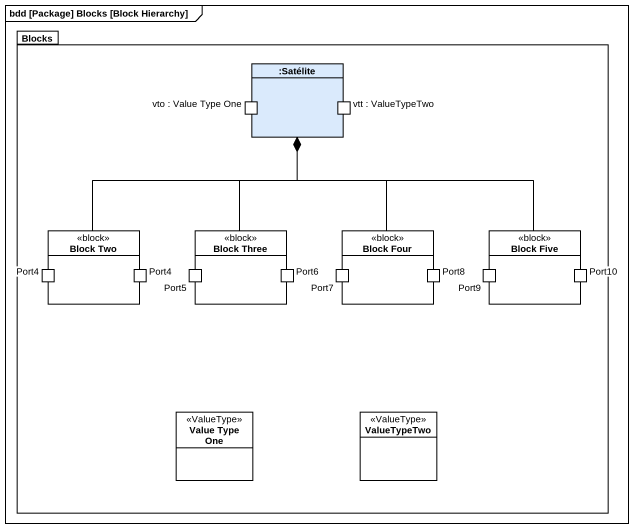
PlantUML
@startuml
mainframe bdd [Package] Blocks [Block Hierarchy]
allowmixing
hide circle
hide empty members
package Blocks {
  rectangle ":Satélite" as Satélite #DAEAFC {
    port "vto : Value Type One" as vto
    port "vtt : ValueTypeTwo" as vtt
  }
  rectangle "Block Two" as Block_Two <<block>> {
    port Port4
    port "Port4" as Port4_2
  }
  rectangle "Block Three" as Block_Three <<block>> {
    port Port5
    port Port6
  }
  rectangle "Block Four" as Block_Four <<block>> {
    port Port7
    port Port8
  }
  rectangle "Block Five" as Block_Five <<block>> {
    port Port9
    port Port10
  }
  class "Value Type One" as Value_Type_One <<ValueType>>
  class ValueTypeTwo <<ValueType>>
}
Block_Two -up-* Satélite
Block_Three -up-* Satélite
Block_Four -up-* Satélite
Block_Five -up-* Satélite
@enduml
